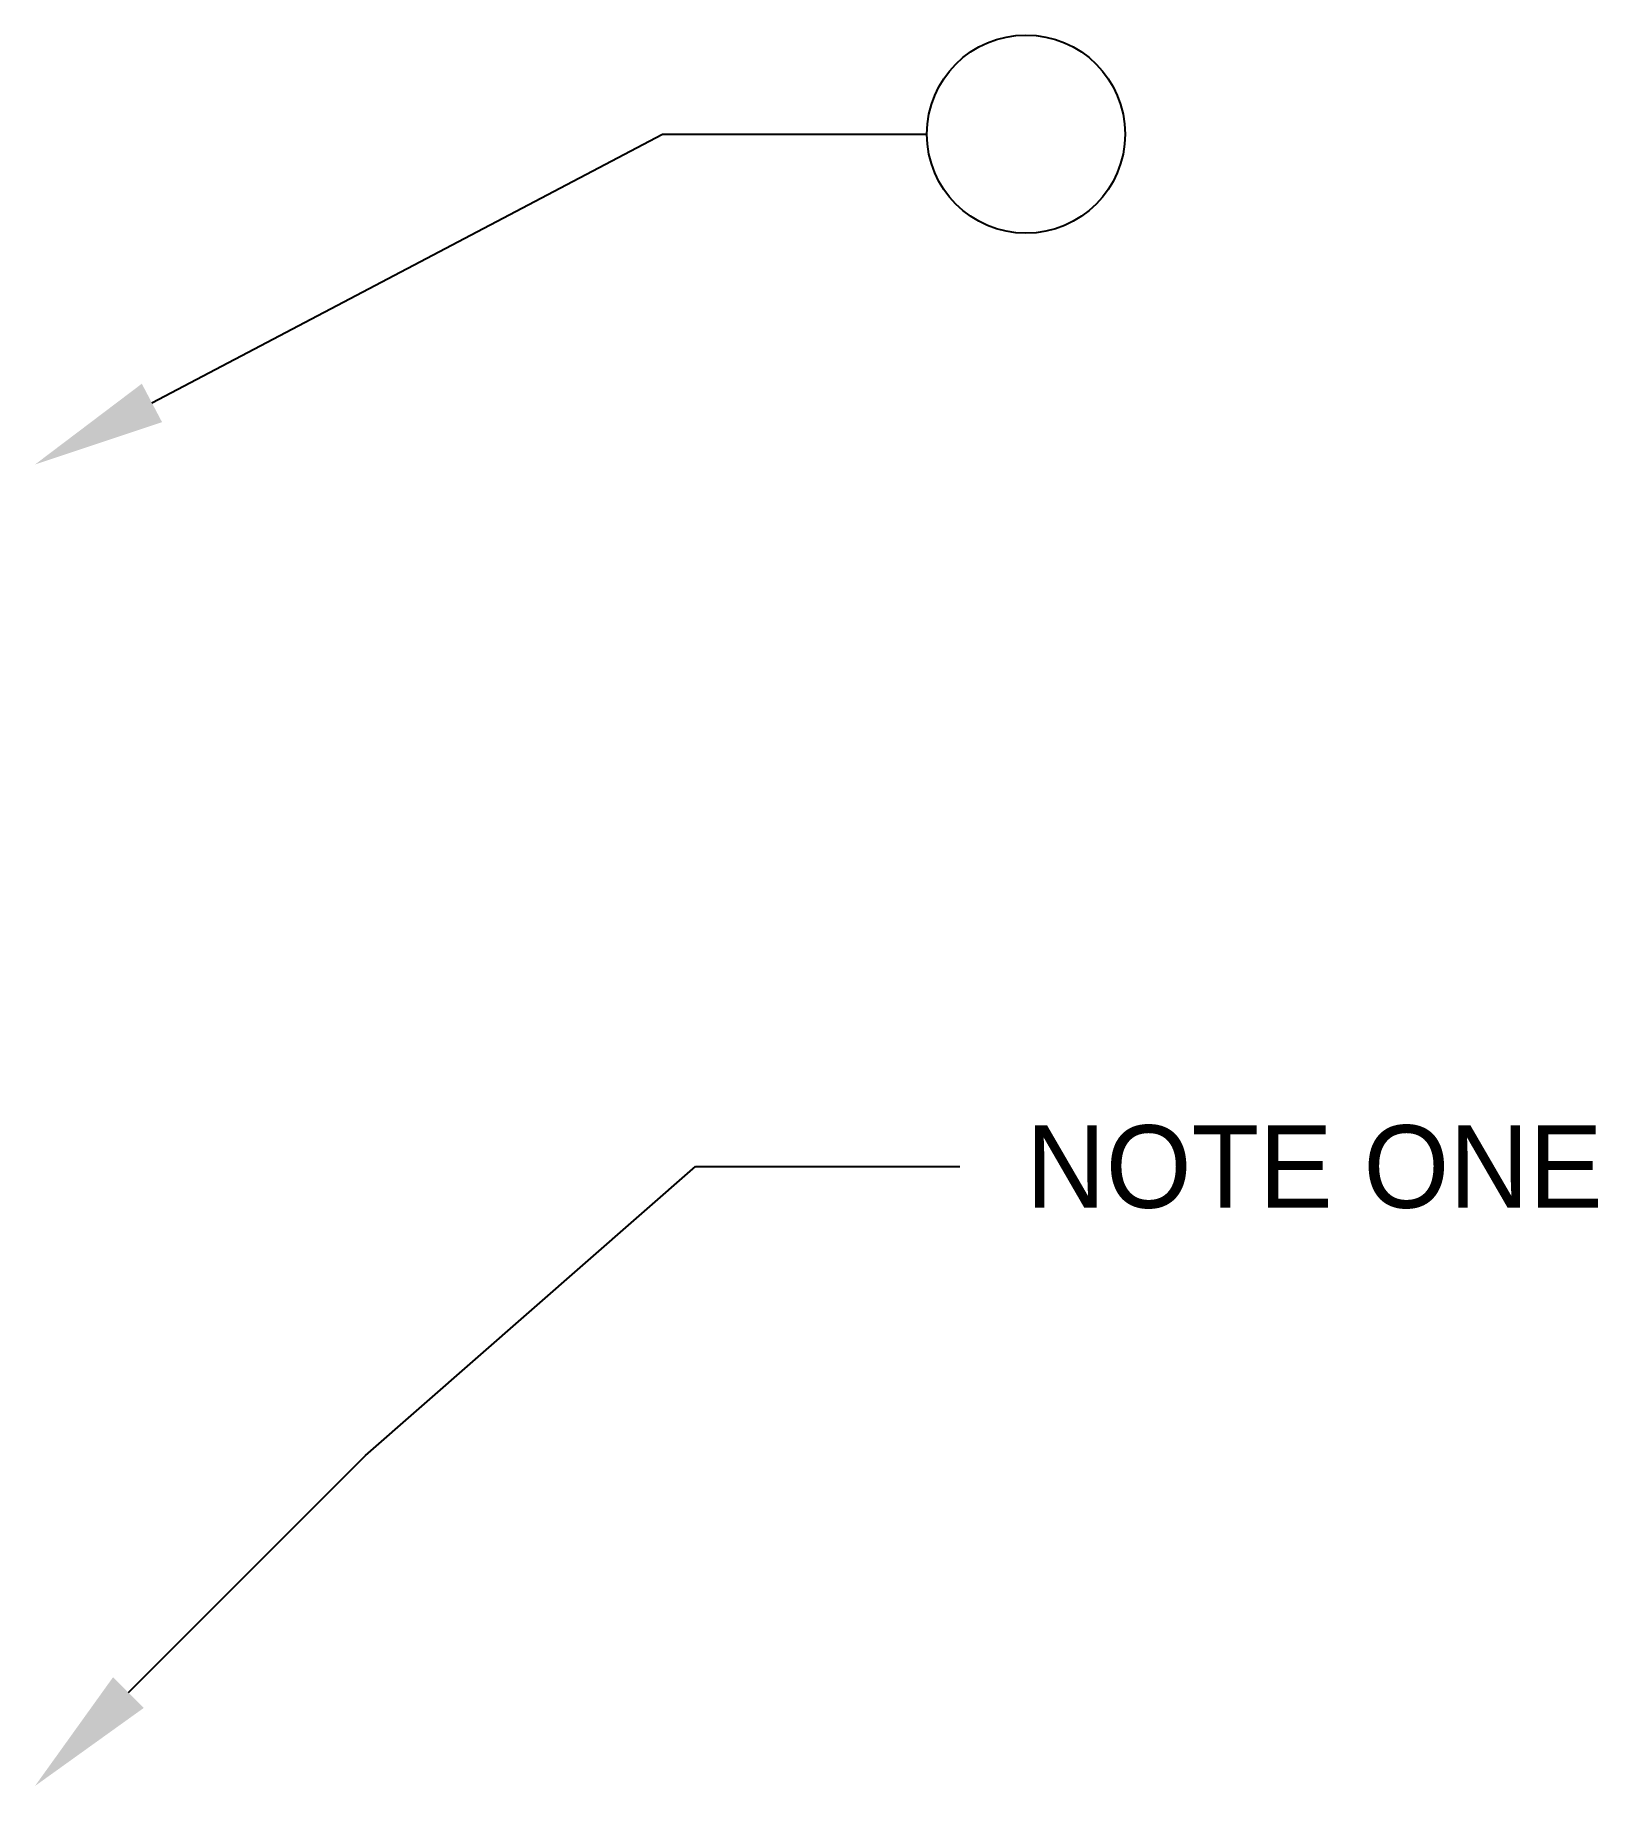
# Model space of a CAD drawing. Header units: millimetres. Extents: x 0 to 47.3, y 0 to 53.
import ezdxf
from ezdxf import colors
from ezdxf.entities.mleader import LeaderData, LeaderLine
from ezdxf.math import Vec2, Vec3

# ---------------------------------------------------------------- set-up
doc = ezdxf.new("R2010")
doc.units = ezdxf.units.MM
doc.layers.add('NOTES', color=7, linetype='CONTINUOUS')

# ---------------------------------------------------------------- blocks, each defined once
blk = doc.blocks.new('TAG')
blk.add_circle((0, 0), 3)

msp = doc.modelspace()

# ---------------------------------------------------------------- leaders
at = {"layer": 'NOTES'}
ml = msp.add_multileader_block('Standard', dxfattribs=at)
ml.set_content('TAG')
ml.set_leader_properties(linetype='ByLayer')
ml.build(insert=Vec2(0, 0))
ctx = ml.context
ctx.base_point = Vec3(27, 50)
notes = []
notes.append((ctx, [(0, (1, 1, 0), (19, 50), (1, 0), 8, [(0, [(0, 40)], 0, [])])]))
ctx.block.insert = Vec3(30, 50)
ml = msp.add_multileader_mtext('Standard', dxfattribs=at)
ml.set_content('NOTE ONE')
ml.set_leader_properties(linetype='ByLayer')
ml.build(insert=Vec2(0, 0))
ctx = ml.context
ctx.base_point, ctx.char_height = Vec3(28, 18.75), 2.5
notes.append((ctx, [(0, (1, 1, 0), (20, 18.75), (1, 0), 8, [(0, [(0, 0), (10, 10)], 0, [])])]))
ctx.mtext.insert = Vec3(30, 20)
for ctx, leaders in notes:
    for number, flags, end, landing, length, lines in leaders:
        leader = LeaderData()
        leader.index, (leader.has_last_leader_line, leader.has_dogleg_vector, leader.attachment_direction) = number, flags
        leader.last_leader_point, leader.dogleg_vector, leader.dogleg_length = Vec3(end), Vec3(landing), length
        for number, points, colour, breaks in lines:
            line = LeaderLine()
            line.index, line.vertices, line.color, line.breaks = number, Vec3.list(points), colors.encode_raw_color(colour), breaks
            leader.lines.append(line)
        ctx.leaders.append(leader)

doc.saveas('drawing.dxf')
